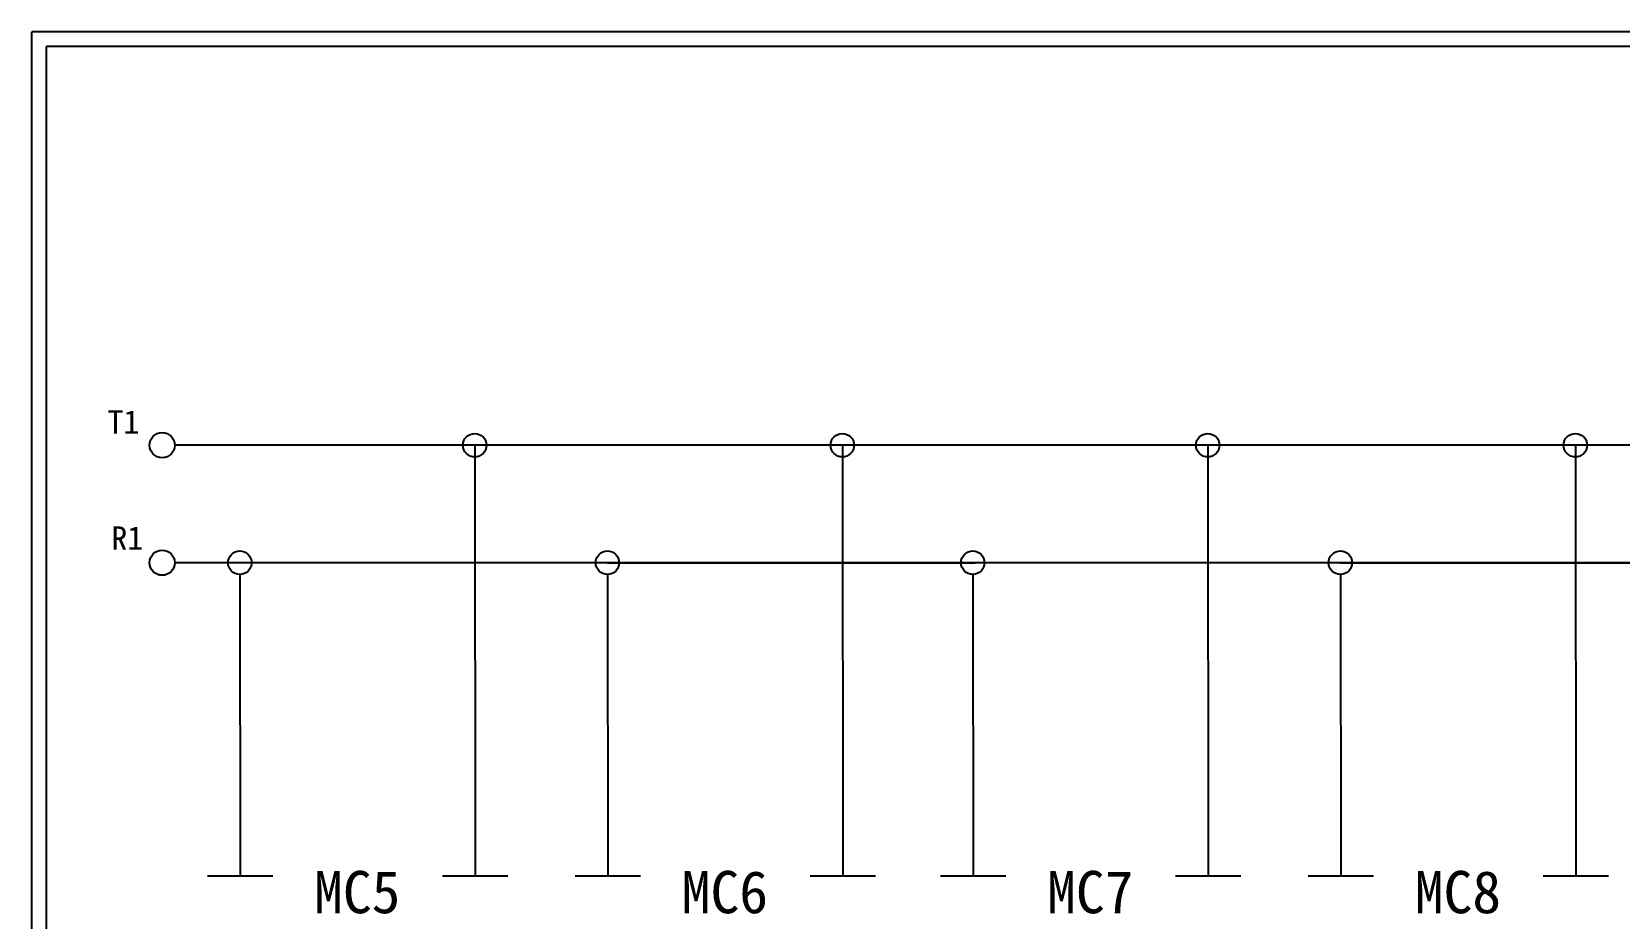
# Model space of a CAD drawing. Extents: x 10 to 297, y 3 to 207.
# Drawn here: x 10 to 145.1, y 131.5 to 207 of the extents above; entities that cross this region are included whole.
import ezdxf

# ---------------------------------------------------------------- set-up
doc = ezdxf.new("R2010")
doc.units = 0
doc.layers.get('0').update_dxf_attribs({"linetype": 'CONTINUOUS'})
doc.layers.add('圖框層', color=7, linetype='CONTINUOUS')
doc.layers.add('標尺寸層', color=3, linetype='CONTINUOUS')
doc.styles.add('STSL', font='kaiu.ttf')

msp = doc.modelspace()

# ---------------------------------------------------------------- linework, layer by layer
for p, q in [((289.34, 171.79), (22.17, 171.79)), ((47.7, 171.79), (47.73, 135.14)), ((78.99, 171.79), (79.02, 135.14)), ((110.09, 171.79), (110.12, 135.14)), ((141.38, 171.79), (141.41, 135.14)), ((289.34, 161.79), (22.17, 161.79)), ((27.71, 160.79), (27.73, 135.14)), ((59, 160.79), (59.02, 135.14)), ((90.09, 160.79), (90.12, 135.14)), ((121.39, 160.79), (121.41, 135.14))]:
    msp.add_line(p, q)
for centre in [(21.1, 171.79), (21.1, 161.79)]:
    msp.add_circle(centre, 1.07)
at = {"layer": '圖框層', "color": 7}
for p, q in [((297, 206.97), (10, 206.97)), ((10, 3), (10, 206.97)), ((295.75, 205.72), (11.25, 205.72)), ((11.25, 4.25), (11.25, 205.72))]:
    msp.add_line(p, q, dxfattribs=at)
at = {"layer": '標尺寸層', "color": 7}
for p, q in [((59, 161.79), (90.29, 161.79)), ((121.38, 161.79), (152.67, 161.79)), ((24.95, 135.14), (30.52, 135.14)), ((44.95, 135.14), (50.52, 135.14)), ((56.24, 135.14), (61.81, 135.14)), ((76.24, 135.14), (81.81, 135.14)), ((87.34, 135.14), (92.9, 135.14)), ((107.34, 135.14), (112.9, 135.14)), ((118.63, 135.14), (124.2, 135.14)), ((138.63, 135.14), (144.2, 135.14))]:
    msp.add_line(p, q, dxfattribs=at)
for centre in [(47.7, 171.79), (78.99, 171.79), (110.09, 171.79), (141.38, 171.79), (27.71, 161.79), (59, 161.79), (90.09, 161.79), (121.38, 161.79)]:
    msp.add_circle(centre, 1, dxfattribs=at)

# ---------------------------------------------------------------- texts
at = {"layer": '圖框層', "color": 4, "style": 'STSL'}
for s, height, p in [('T1', 2, (16.44, 172.77)), ('R1', 2, (16.77, 162.89)), ('MC5', 3.6, (34.03, 131.97)), ('MC6', 3.6, (65.32, 131.97)), ('MC7', 3.6, (96.42, 131.97)), ('MC8', 3.6, (127.71, 131.97))]:
    msp.add_text(s, height=height, dxfattribs=at).set_placement(p)

doc.saveas('drawing.dxf')
